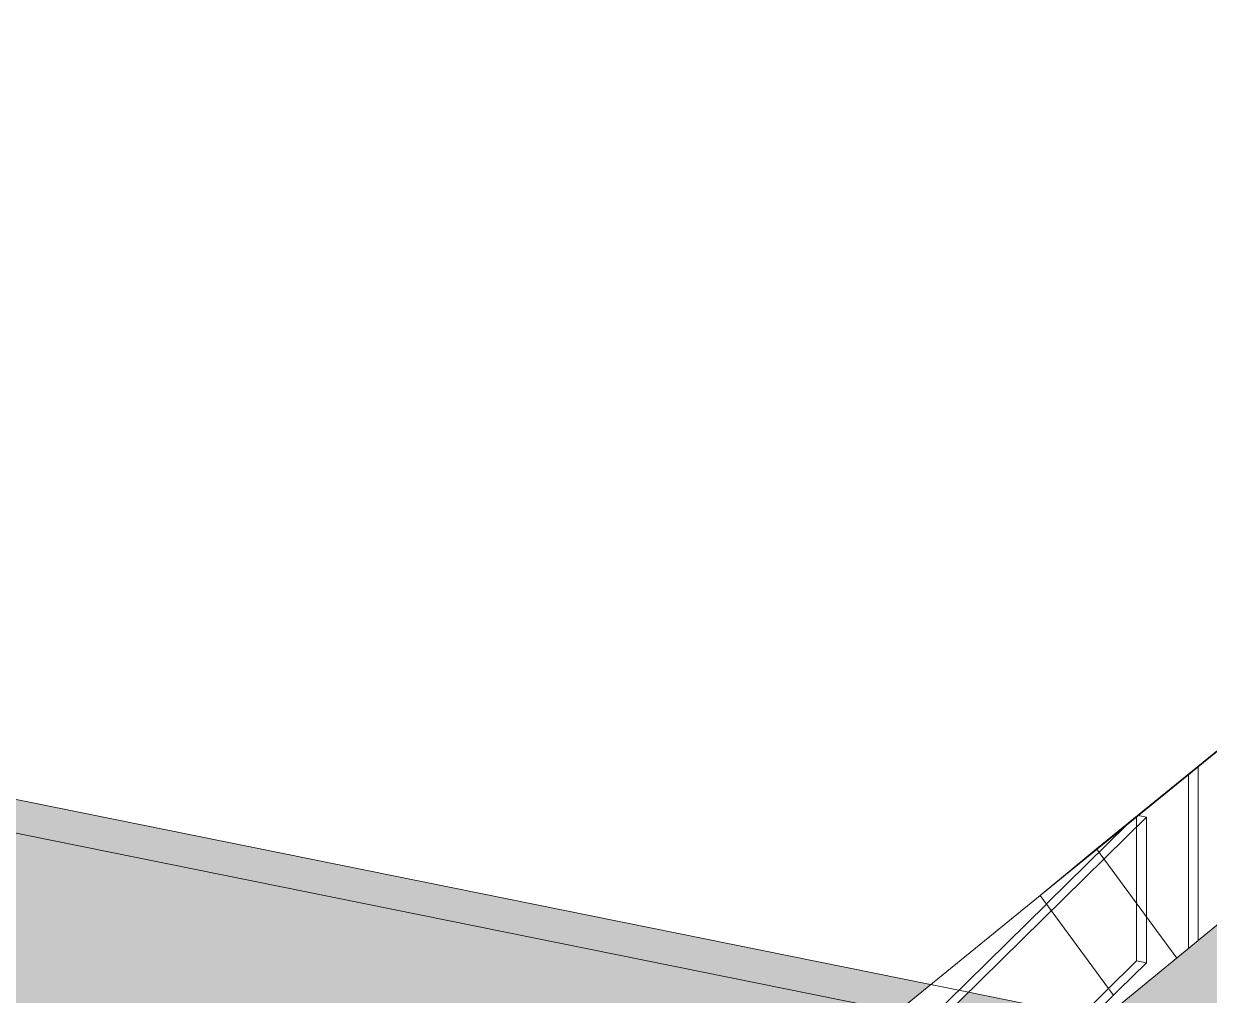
# Model space of a CAD drawing. Header units: inches. Extents: x -8719 to -3484, y -2874 to 4085.
# Drawn here: x -5502.5 to -5420.4, y -413.1 to -345.8 of the extents above; entities that cross this region are included whole.
import ezdxf

# ---------------------------------------------------------------- set-up
doc = ezdxf.new("R2010")
doc.units = ezdxf.units.IN
doc.header["$MEASUREMENT"] = 0
for name, color, linetype, lineweight in [('I-WALL', 2, 'Continuous', 13), ('S-BEAM', 12, 'Continuous', 9), ('S-BEAM-1', 63, 'Continuous', 9), ('S-BEAM-3', 193, 'Continuous', 9)]:
    doc.layers.add(name, color=color, linetype=linetype, lineweight=lineweight)

# ---------------------------------------------------------------- blocks, each defined once
blk = doc.blocks.new('Dimension Lumber - GLULAM - 5_125 in_ x 13_5 in_-2274259-STRUCTURAL - 3D - SOUTHEAST')
at = {"layer": 'S-BEAM-1'}
h = blk.add_hatch(color=256, dxfattribs=at)
h.paths.add_polyline_path([(8837.138, -416.379), (8839.097, -414.451), (8831.268, -412.866), (8829.309, -414.794), (8836.318, -416.213)], flags=0)
h.paths.add_polyline_path([(8826.346, -414.194), (8828.634, -412.333), (8645.17, -375.193), (8642.882, -377.055), (8733.949, -395.49), (8735.025, -394.431), (8739.947, -395.427), (8739.547, -396.623), (8820.841, -413.08)], flags=0)
h = blk.add_hatch(color=256, dxfattribs=at)
h.paths.add_polyline_path([(8826.054, -426.473), (8831.018, -422.404), (8837.138, -416.379), (8829.309, -414.794), (8818.913, -425.028), (8825.831, -426.428)], flags=0)
h.paths.add_polyline_path([(8814.204, -424.074), (8826.346, -414.194), (8739.547, -396.623), (8735.684, -408.179), (8809.729, -423.168)], flags=0)
h.paths.add_polyline_path([(8730.135, -407.056), (8730.432, -406.169), (8729.634, -406.954)], flags=0)
h.paths.add_polyline_path([(8723.553, -405.723), (8733.949, -395.49), (8642.882, -377.055), (8642.882, -389.393), (8723.252, -405.663)], flags=0)
at = {"layer": 'S-BEAM'}
for p, q in [((8828.634, -412.333), (8645.17, -375.193)), ((8739.547, -396.623), (8826.346, -414.194)), ((8831.268, -412.866), (8828.634, -412.333)), ((8839.097, -414.451), (8831.268, -412.866))]:
    blk.add_line(p, q, dxfattribs=at)
blk = doc.blocks.new('Truss - Truss-V448-STRUCTURAL - 3D - SOUTHEAST')
at = {"layer": 'S-BEAM-3'}
h = blk.add_hatch(color=256, dxfattribs=at)
h.paths.add_polyline_path([(8746.185, -501.358), (8746.425, -501.098), (8746.405, -501.073), (8746.185, -501.294)], flags=0)
h.paths.add_polyline_path([(8752.379, -496.285), (8752.788, -495.921), (8752.739, -495.886), (8752.328, -496.223), (8752.363, -496.266)], flags=0)
h.paths.add_polyline_path([(8758.977, -490.882), (8767.826, -483.636), (8767.775, -483.574), (8758.91, -490.834)], flags=0)
h.paths.add_polyline_path([(8773.749, -478.786), (8774.159, -478.45), (8774.091, -478.402), (8773.698, -478.723)], flags=0)
h.paths.add_polyline_path([(8780.329, -473.397), (8789.196, -466.137), (8789.145, -466.074), (8780.262, -473.349)], flags=0)
h.paths.add_polyline_path([(8795.119, -461.286), (8795.511, -460.965), (8795.439, -460.921), (8795.068, -461.224)], flags=0)
h.paths.add_polyline_path([(8801.681, -455.913), (8810.538, -448.603), (8810.515, -448.575), (8801.613, -455.864)], flags=0)
h.paths.add_polyline_path([(8816.489, -443.787), (8831.936, -431.138), (8831.882, -431.078), (8816.438, -443.725), (8816.476, -443.771)], flags=0)
h.paths.add_polyline_path([(8837.859, -426.287), (8853.306, -413.638), (8848.719, -408.024), (8833.272, -420.673), (8837.808, -426.225)], flags=0)
at = {"layer": 'S-BEAM'}
blk.add_line((8848.719, -408.024), (8833.272, -420.673), dxfattribs=at)

msp = doc.modelspace()

# ---------------------------------------------------------------- linework, layer by layer
at = {"layer": 'I-WALL'}
for p, q in [((-5333.326, -325.768), (-5428.162, -402.936)), ((-5421.133, -397.255), (-5340.709, -331.813)), ((-5538.34, -492.623), (-5421.132, -397.251)), ((-5538.338, -492.625), (-5421.154, -397.272)), ((-5421.803, -397.8), (-5421.132, -397.251)), ((-5421.132, -397.251), (-5421.132, -409.293)), ((-5421.803, -397.8), (-5421.803, -409.843)), ((-5424.717, -400.742), (-5492.126, -467.096)), ((-5426.036, -401.244), (-5425.279, -400.628)), ((-5425.388, -400.717), (-5425.279, -400.628)), ((-5425.388, -410.695), (-5425.388, -400.717)), ((-5425.279, -400.628), (-5424.717, -400.742)), ((-5424.717, -410.83), (-5424.717, -400.742)), ((-5426.036, -401.244), (-5431.609, -406.73)), ((-5428.162, -402.936), (-5432.079, -406.162)), ((-5428.162, -402.936), (-5422.608, -410.501)), ((-5427.34, -412.616), (-5432.079, -406.162)), ((-5431.64, -406.76), (-5496.94, -471.038)), ((-5437.31, -422.43), (-5425.388, -410.695)), ((-5426.648, -412.731), (-5424.717, -410.83)), ((-5424.717, -410.83), (-5425.388, -410.695)), ((-5433.166, -419.148), (-5426.669, -412.752)), ((-5427, -413.079), (-5427.3, -412.67))]:
    msp.add_line(p, q, dxfattribs=at)

# ---------------------------------------------------------------- block references
at = {"layer": 'S-BEAM'}
for name in ['Dimension Lumber - GLULAM - 5_125 in_ x 13_5 in_-2274259-STRUCTURAL - 3D - SOUTHEAST', 'Truss - Truss-V448-STRUCTURAL - 3D - SOUTHEAST']:
    msp.add_blockref(name, (-14268.301, 0), dxfattribs=at)

doc.saveas('drawing.dxf')
